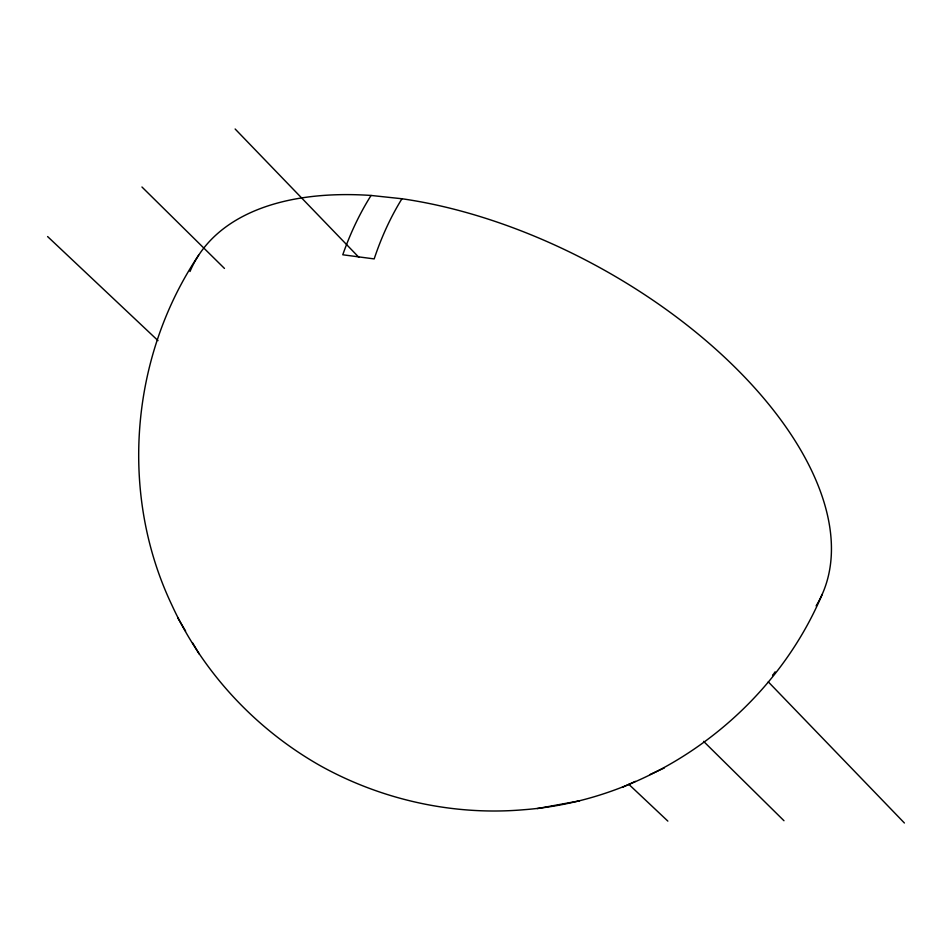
<?xml version="1.0" encoding="UTF-8"?>
<svg xmlns="http://www.w3.org/2000/svg" width="952" height="952" viewBox="0 0 952 952"><rect width="100%" height="100%" fill="white"/><g stroke="black" fill="none" stroke-linecap="round" stroke-linejoin="round"><path stroke-width="1.43" d="M822.183 594.357C771.882 713.464 653.346 799.93 524.243 809.688C453.937 815.888 382.026 800.061 320.407 765.789C255.898 729.268 202.788 672.528 171.86 605.044C119.083 494.195 130.234 357.06 198.599 255.303M772.572 675.527L773.322 674.778M650.026 774.535L664.341 767.943M622.287 787.387L635.353 781.378M537.237 808.605L579.482 800.858M190.007 271.51A355.215 188.853 28.5 0 1 371.09 195.457L401.97 198.754A355.215 188.853 28.5 0 1 734.004 366.294A355.215 188.853 28.5 0 1 816.114 605.9M47.6 236.56L158.008 340.626M628.879 784.388L667.852 821.112M141.955 186.997L224.458 268.428M703.587 741.37L783.972 820.719M235.132 128.996L358.88 257.326M768.276 681.846L904.4 823.004M192.554 642.79L199.254 654.119M177.834 617.967L185.592 631.093M401.958 198.754A328.595 229.373 76.8 0 0 374.184 258.908L342.768 254.779A339.935 239.821 76.7 0 1 371.078 195.446M775.13 671.826A328.595 229.373 76.8 0 1 773.202 674.611"/></g></svg>
